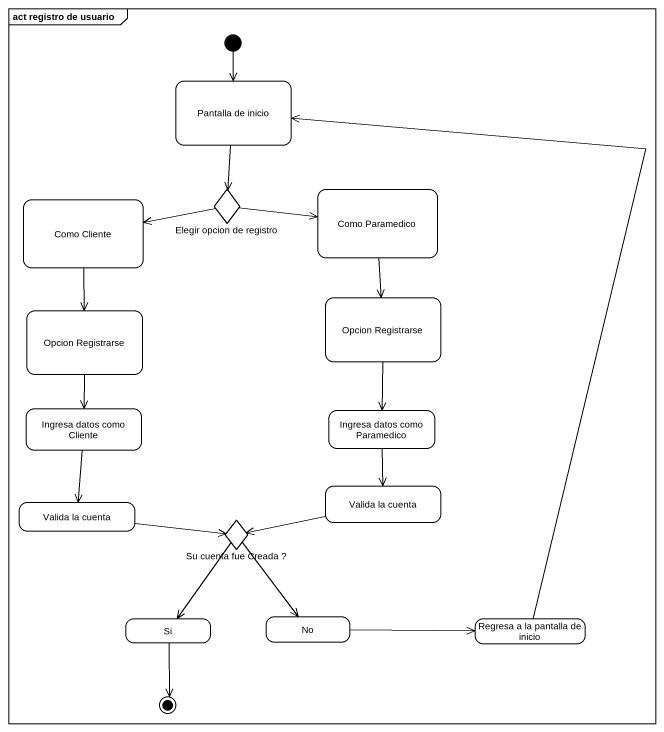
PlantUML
@startuml
mainframe act registro de usuario
hide empty description
state "Pantalla de inicio" as Pantalla_de_inicio
state "Elegir opcion de registro" as Elegir_opcion_de_registro <<choice>>
state "Como Paramedico" as Como_Paramedico
state "Como Cliente" as Como_Cliente
state "Opcion Registrarse" as Opcion_Registrarse
state "Opcion Registrarse" as Opcion_Registrarse_2
state "Ingresa datos como Cliente" as Ingresa_datos_como_Cliente
state "Ingresa datos como Paramedico" as Ingresa_datos_como
state "Valida la cuenta" as Valida_la_cuenta
state "Valida la cuenta" as Valida_la_cuenta_2
state "Su cuenta fue Creada ?" as Su_cuenta_fue_Creada <<choice>>
state Si
state No
state "Regresa a la pantalla de inicio" as Regresa_a_la_pantalla_de
[*] --> Pantalla_de_inicio
Pantalla_de_inicio --> Elegir_opcion_de_registro
Elegir_opcion_de_registro -right-> Como_Paramedico
Elegir_opcion_de_registro -left-> Como_Cliente
Como_Paramedico --> Opcion_Registrarse_2
Como_Cliente --> Opcion_Registrarse
Opcion_Registrarse --> Ingresa_datos_como_Cliente
Opcion_Registrarse_2 --> Ingresa_datos_como
Ingresa_datos_como_Cliente --> Valida_la_cuenta
Ingresa_datos_como --> Valida_la_cuenta_2
Valida_la_cuenta -right-> Su_cuenta_fue_Creada
Valida_la_cuenta_2 -left-> Su_cuenta_fue_Creada
Su_cuenta_fue_Creada --> Si
Su_cuenta_fue_Creada --> No
No -right-> Regresa_a_la_pantalla_de
Regresa_a_la_pantalla_de -up-> Pantalla_de_inicio
Si --> [*]
@enduml
